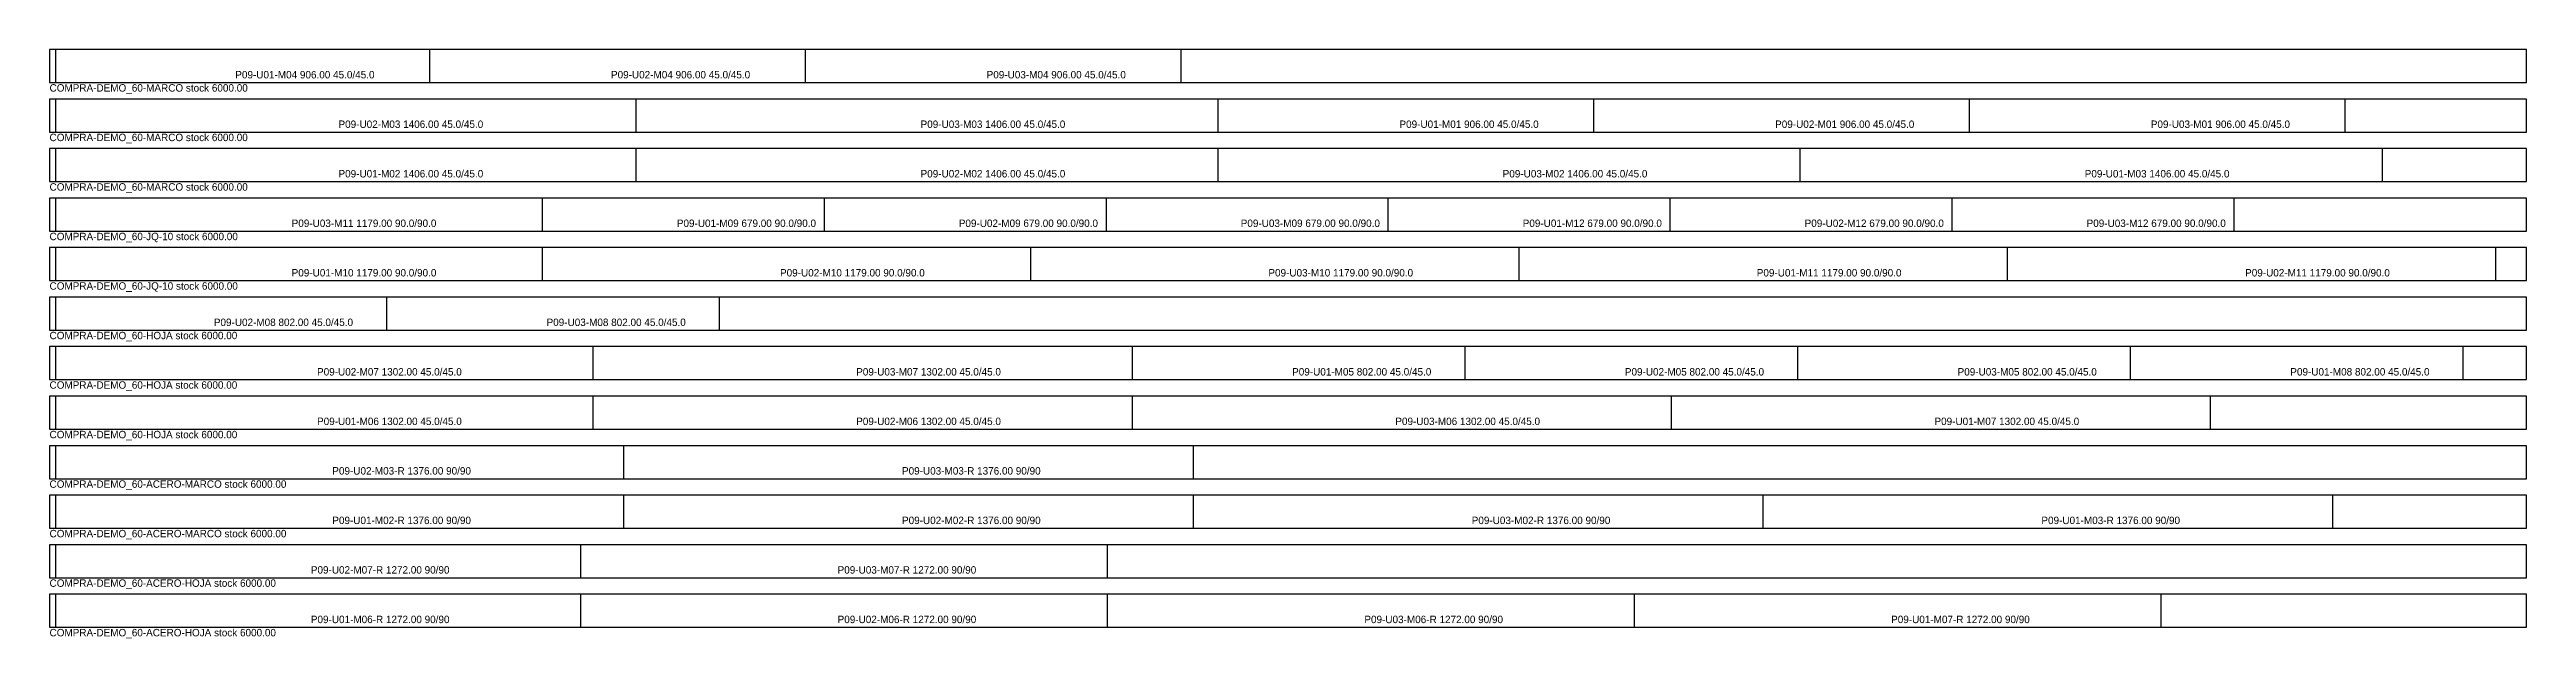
# Model space of a CAD drawing. Header units: millimetres. Extents: x 0 to 6000, y -27 to 1400.
import ezdxf

# ---------------------------------------------------------------- set-up
doc = ezdxf.new("R2010")
doc.units = ezdxf.units.MM
for name, color, linetype in [('LABEL', 3, 'CONTINUOUS'), ('MARK', 5, 'CONTINUOUS'), ('OUTLINE', 7, 'CONTINUOUS')]:
    doc.layers.add(name, color=color, linetype=linetype)

msp = doc.modelspace()

# ---------------------------------------------------------------- linework, layer by layer
at = {"layer": 'MARK'}
for p, q in [((15, 1320), (15, 1400)), ((921, 1320), (921, 1400)), ((1831, 1320), (1831, 1400)), ((2741, 1320), (2741, 1400)), ((15, 1200), (15, 1280)), ((1421, 1200), (1421, 1280)), ((2831, 1200), (2831, 1280)), ((3741, 1200), (3741, 1280)), ((4651, 1200), (4651, 1280)), ((5561, 1200), (5561, 1280)), ((15, 1080), (15, 1160)), ((1421, 1080), (1421, 1160)), ((2831, 1080), (2831, 1160)), ((4241, 1080), (4241, 1160)), ((5651, 1080), (5651, 1160)), ((15, 960), (15, 1040)), ((1194, 960), (1194, 1040)), ((1877, 960), (1877, 1040)), ((2560, 960), (2560, 1040)), ((3243, 960), (3243, 1040)), ((3926, 960), (3926, 1040)), ((4609, 960), (4609, 1040)), ((5292, 960), (5292, 1040)), ((15, 840), (15, 920)), ((1194, 840), (1194, 920)), ((2377, 840), (2377, 920)), ((3560, 840), (3560, 920)), ((4743, 840), (4743, 920)), ((5926, 840), (5926, 920)), ((15, 720), (15, 800)), ((817, 720), (817, 800)), ((1623, 720), (1623, 800)), ((15, 600), (15, 680)), ((1317, 600), (1317, 680)), ((2623, 600), (2623, 680)), ((3429, 600), (3429, 680)), ((4235, 600), (4235, 680)), ((5041, 600), (5041, 680)), ((5847, 600), (5847, 680)), ((15, 480), (15, 560)), ((1317, 480), (1317, 560)), ((2623, 480), (2623, 560)), ((3929, 480), (3929, 560)), ((5235, 480), (5235, 560)), ((15, 360), (15, 440)), ((1391, 360), (1391, 440)), ((2771, 360), (2771, 440)), ((15, 240), (15, 320)), ((1391, 240), (1391, 320)), ((2771, 240), (2771, 320)), ((4151, 240), (4151, 320)), ((5531, 240), (5531, 320)), ((15, 120), (15, 200)), ((1287, 120), (1287, 200)), ((2563, 120), (2563, 200)), ((15, 0), (15, 80)), ((1287, 0), (1287, 80)), ((2563, 0), (2563, 80)), ((3839, 0), (3839, 80)), ((5115, 0), (5115, 80))]:
    msp.add_line(p, q, dxfattribs=at)
at = {"layer": 'OUTLINE'}
for points in [[(0, 1320), (6000, 1320), (6000, 1400), (0, 1400)], [(0, 1200), (6000, 1200), (6000, 1280), (0, 1280)], [(0, 1080), (6000, 1080), (6000, 1160), (0, 1160)], [(0, 960), (6000, 960), (6000, 1040), (0, 1040)], [(0, 840), (6000, 840), (6000, 920), (0, 920)], [(0, 720), (6000, 720), (6000, 800), (0, 800)], [(0, 600), (6000, 600), (6000, 680), (0, 680)], [(0, 480), (6000, 480), (6000, 560), (0, 560)], [(0, 360), (6000, 360), (6000, 440), (0, 440)], [(0, 240), (6000, 240), (6000, 320), (0, 320)], [(0, 120), (6000, 120), (6000, 200), (0, 200)], [(0, 0), (6000, 0), (6000, 80), (0, 80)]]:
    msp.add_lwpolyline(points, close=True, dxfattribs=at)

# ---------------------------------------------------------------- texts
at = {"layer": 'LABEL'}
for s, p in [('P09-U01-M04 906.00 45.0/45.0', (450, 1330)), ('P09-U02-M04 906.00 45.0/45.0', (1360, 1330)), ('P09-U03-M04 906.00 45.0/45.0', (2270, 1330)), ('COMPRA-DEMO_60-MARCO stock 6000.00', (0, 1298)), ('P09-U02-M03 1406.00 45.0/45.0', (700, 1210)), ('P09-U03-M03 1406.00 45.0/45.0', (2110, 1210)), ('P09-U01-M01 906.00 45.0/45.0', (3270, 1210)), ('P09-U02-M01 906.00 45.0/45.0', (4180, 1210)), ('P09-U03-M01 906.00 45.0/45.0', (5090, 1210)), ('COMPRA-DEMO_60-MARCO stock 6000.00', (0, 1178)), ('P09-U01-M02 1406.00 45.0/45.0', (700, 1090)), ('P09-U02-M02 1406.00 45.0/45.0', (2110, 1090)), ('P09-U03-M02 1406.00 45.0/45.0', (3520, 1090)), ('P09-U01-M03 1406.00 45.0/45.0', (4930, 1090)), ('COMPRA-DEMO_60-MARCO stock 6000.00', (0, 1058)), ('P09-U03-M11 1179.00 90.0/90.0', (586.5, 970)), ('P09-U01-M09 679.00 90.0/90.0', (1519.5, 970)), ('P09-U02-M09 679.00 90.0/90.0', (2202.5, 970)), ('P09-U03-M09 679.00 90.0/90.0', (2885.5, 970)), ('P09-U01-M12 679.00 90.0/90.0', (3568.5, 970)), ('P09-U02-M12 679.00 90.0/90.0', (4251.5, 970)), ('P09-U03-M12 679.00 90.0/90.0', (4934.5, 970)), ('COMPRA-DEMO_60-JQ-10 stock 6000.00', (0, 938)), ('P09-U01-M10 1179.00 90.0/90.0', (586.5, 850)), ('P09-U02-M10 1179.00 90.0/90.0', (1769.5, 850)), ('P09-U03-M10 1179.00 90.0/90.0', (2952.5, 850)), ('P09-U01-M11 1179.00 90.0/90.0', (4135.5, 850)), ('P09-U02-M11 1179.00 90.0/90.0', (5318.5, 850)), ('COMPRA-DEMO_60-JQ-10 stock 6000.00', (0, 818)), ('P09-U02-M08 802.00 45.0/45.0', (398, 730)), ('P09-U03-M08 802.00 45.0/45.0', (1204, 730)), ('COMPRA-DEMO_60-HOJA stock 6000.00', (0, 698)), ('P09-U02-M07 1302.00 45.0/45.0', (648, 610)), ('P09-U03-M07 1302.00 45.0/45.0', (1954, 610)), ('P09-U01-M05 802.00 45.0/45.0', (3010, 610)), ('P09-U02-M05 802.00 45.0/45.0', (3816, 610)), ('P09-U03-M05 802.00 45.0/45.0', (4622, 610)), ('P09-U01-M08 802.00 45.0/45.0', (5428, 610)), ('COMPRA-DEMO_60-HOJA stock 6000.00', (0, 578)), ('P09-U01-M06 1302.00 45.0/45.0', (648, 490)), ('P09-U02-M06 1302.00 45.0/45.0', (1954, 490)), ('P09-U03-M06 1302.00 45.0/45.0', (3260, 490)), ('P09-U01-M07 1302.00 45.0/45.0', (4566, 490)), ('COMPRA-DEMO_60-HOJA stock 6000.00', (0, 458)), ('P09-U02-M03-R 1376.00 90/90', (685, 370)), ('P09-U03-M03-R 1376.00 90/90', (2065, 370)), ('COMPRA-DEMO_60-ACERO-MARCO stock 6000.00', (0, 338)), ('P09-U01-M02-R 1376.00 90/90', (685, 250)), ('P09-U02-M02-R 1376.00 90/90', (2065, 250)), ('P09-U03-M02-R 1376.00 90/90', (3445, 250)), ('P09-U01-M03-R 1376.00 90/90', (4825, 250)), ('COMPRA-DEMO_60-ACERO-MARCO stock 6000.00', (0, 218)), ('P09-U02-M07-R 1272.00 90/90', (633, 130)), ('P09-U03-M07-R 1272.00 90/90', (1909, 130)), ('COMPRA-DEMO_60-ACERO-HOJA stock 6000.00', (0, 98)), ('P09-U01-M06-R 1272.00 90/90', (633, 10)), ('P09-U02-M06-R 1272.00 90/90', (1909, 10)), ('P09-U03-M06-R 1272.00 90/90', (3185, 10)), ('P09-U01-M07-R 1272.00 90/90', (4461, 10)), ('COMPRA-DEMO_60-ACERO-HOJA stock 6000.00', (0, -22))]:
    msp.add_text(s, height=18, dxfattribs=at).set_placement(p)

doc.saveas('drawing.dxf')
